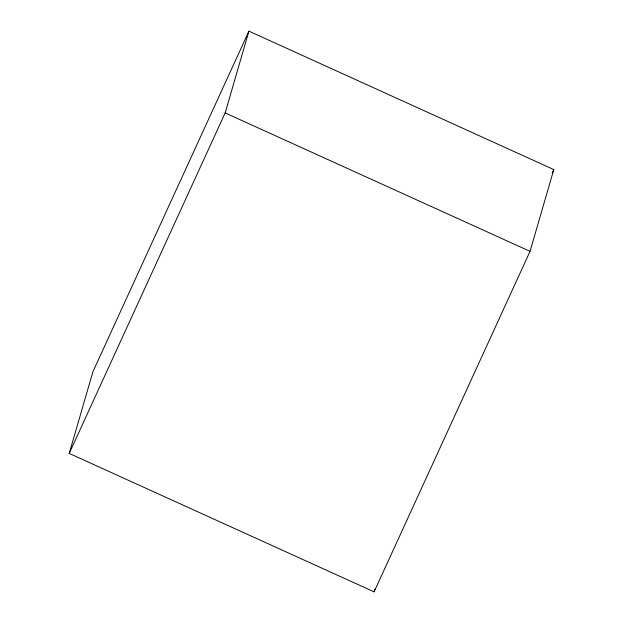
<?xml version="1.0" encoding="UTF-8"?>
<svg xmlns="http://www.w3.org/2000/svg" width="623" height="623" viewBox="0 0 623 623"><rect width="100%" height="100%" fill="white"/><g stroke="black" fill="none" stroke-linecap="round" stroke-linejoin="round"><path stroke-width="0.93" d="M69.215 453.427L92.952 371.651L248.912 31.15L553.785 169.573L530.048 251.349L374.088 591.85L69.215 453.427L225.168 112.927L248.912 31.15M374.088 591.85L374.898 589.062M552.165 173.108L553.785 169.573M225.168 112.927L530.048 251.349"/></g></svg>
